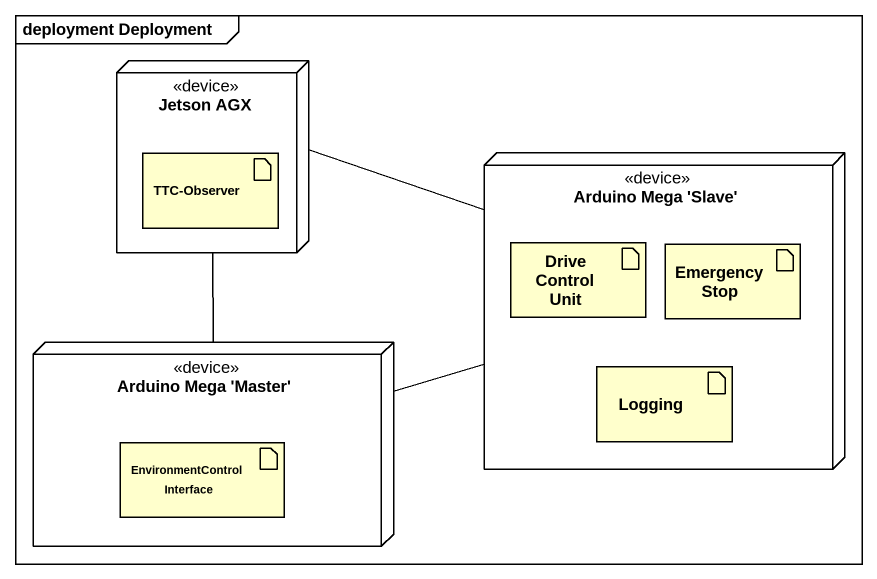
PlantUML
@startuml
mainframe deployment Deployment
node "Jetson AGX" as Jetson_AGX <<device>> {
  artifact "TTC-Observer" as TTC_Observer
}
node "Arduino Mega 'Slave'" as Arduino_Mega_Slave <<device>> {
  artifact DriveControlUnit
  artifact "Emergency Stop" as Emergency_Stop
  artifact Logging
}
node "Arduino Mega 'Master'" as Arduino_Mega_Master <<device>> {
  artifact "EnvironmentControl Interface" as EnvironmentControl_Interface
}
Jetson_AGX -right- Arduino_Mega_Slave
Arduino_Mega_Master -up- Jetson_AGX
Arduino_Mega_Master -right- Arduino_Mega_Slave
@enduml
